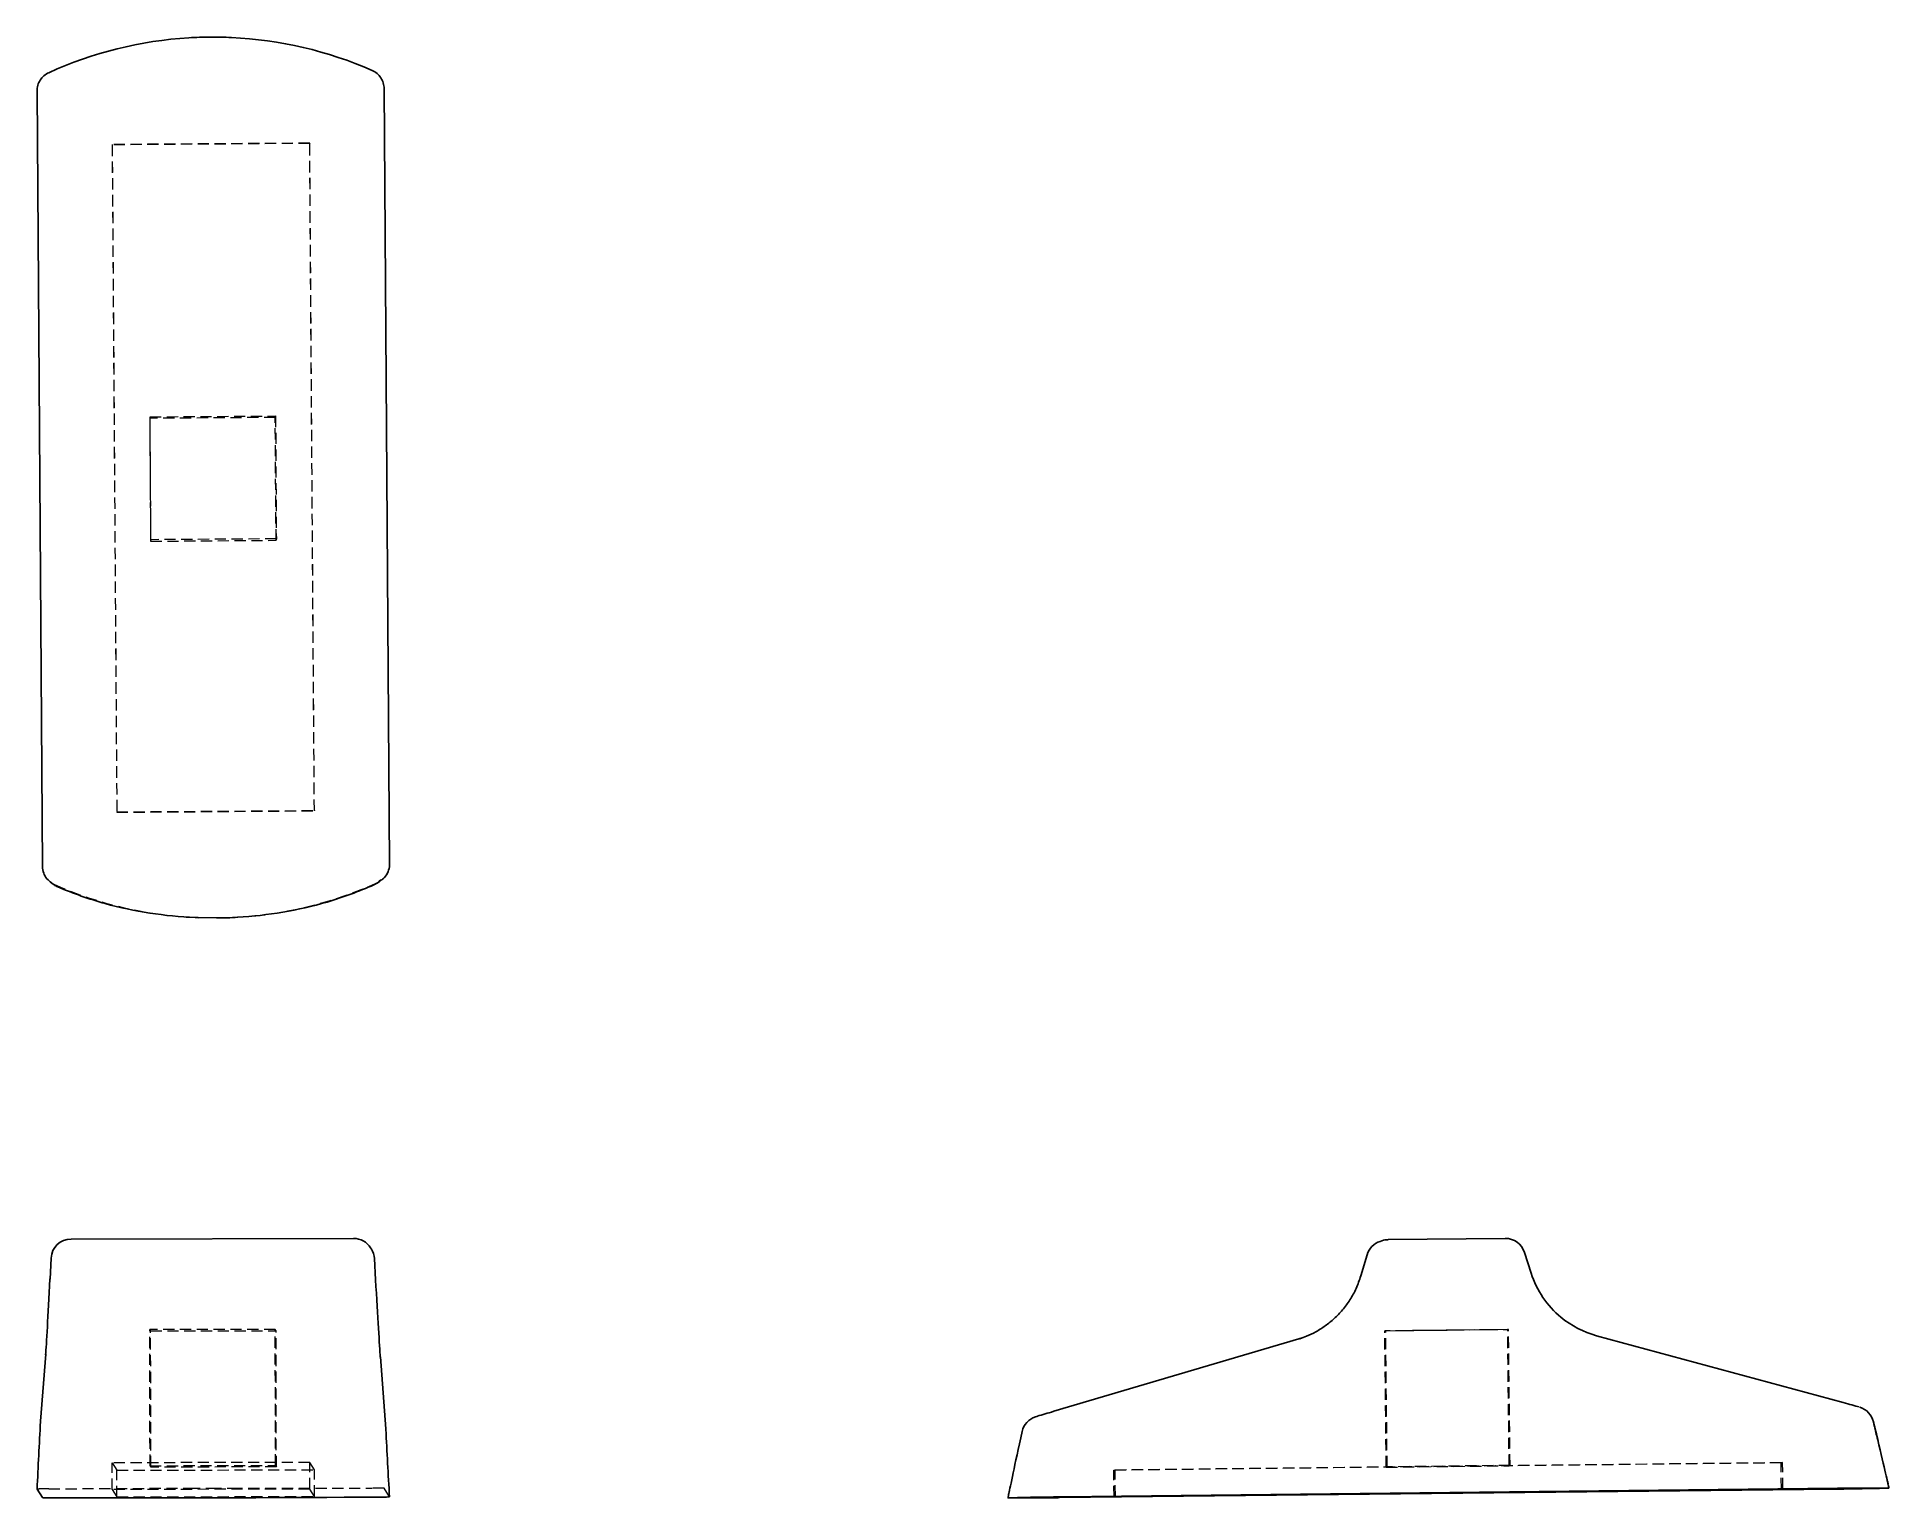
# Model space of a CAD drawing. Header units: millimetres. Extents: x 63 to 273, y 42 to 208.
import ezdxf

# ---------------------------------------------------------------- set-up
doc = ezdxf.new("R2010")
doc.units = ezdxf.units.MM
doc.linetypes.add('HIDDEN', pattern=[1.905, 1.27, -0.635])

msp = doc.modelspace()

# ---------------------------------------------------------------- linework, layer by layer
at = {"color": 7, "linetype": 'Continuous', "lineweight": 25}
for p, q in [((63.02, 201.86), (63.63, 113.95)), ((102.98, 114.22), (102.37, 202.13)), ((64.63, 112.08), (65.03, 111.81)), ((101.5, 112.02), (101.93, 112.29)), ((80.94, 108.15), (80.97, 108.16)), ((80.97, 108.15), (81.29, 108.13)), ((83.35, 108.1), (81.28, 108.14)), ((85.41, 108.16), (85.73, 108.18)), ((98.9, 71.77), (66.88, 71.7)), ((215.5, 71.51), (215.28, 71.44)), ((229.48, 71.77), (216.19, 71.63)), ((64.49, 67.17), (64.61, 69.54)), ((100.92, 70.57), (100.83, 70.71)), ((101.4, 67.09), (101.27, 69.48)), ((213.1, 67.53), (213.81, 69.92)), ((232.42, 67.82), (231.67, 70.19)), ((206.09, 60.37), (178.3, 52.17)), ((206.44, 60.49), (206.09, 60.37)), ((267.8, 53.16), (239.83, 60.74)), ((64, 58.65), (63.41, 51.07)), ((63.99, 58.58), (64.01, 58.64)), ((102.56, 50.17), (101.94, 58.36)), ((63.41, 51.07), (63.4, 51.01)), ((176.37, 51.6), (176.2, 51.55)), ((176.44, 51.62), (176.37, 51.6)), ((102.56, 50.17), (102.56, 50.12)), ((63.02, 43.35), (63.63, 42.38)), ((173.19, 42.83), (173.18, 42.78)), ((266.86, 43.35), (178.95, 42.38)), ((179.22, 42.47), (267.13, 43.44)), ((260.79, 43.3), (185.13, 42.46)), ((185.13, 42.46), (185.28, 42.52)), ((185.28, 42.52), (260.95, 43.35)), ((260.95, 43.35), (260.79, 43.3)), ((260.79, 43.3), (260.79, 43.35))]:
    msp.add_line(p, q, dxfattribs=at)
at = {"color": 7, "linetype": 'HIDDEN', "lineweight": 18}
for p, q in [((93.93, 195.92), (71.53, 195.76)), ((71.54, 195.79), (71.53, 195.76)), ((71.53, 195.76), (72.06, 120.09)), ((93.94, 195.95), (71.54, 195.79)), ((71.54, 195.79), (72.06, 120.13)), ((93.94, 195.95), (93.93, 195.92)), ((94.46, 120.25), (93.93, 195.92)), ((94.46, 120.28), (93.94, 195.95)), ((75.83, 164.92), (75.8, 164.75)), ((90.02, 164.85), (75.8, 164.75)), ((75.8, 164.75), (75.89, 150.82)), ((75.83, 164.92), (90.06, 165.02)), ((75.93, 150.99), (75.83, 164.92)), ((90.06, 165.02), (90.02, 164.85)), ((90.12, 150.92), (90.02, 164.85)), ((90.06, 165.02), (90.15, 151.09)), ((75.93, 150.99), (75.89, 150.82)), ((75.89, 150.82), (90.12, 150.92)), ((90.15, 151.09), (75.93, 150.99)), ((90.15, 151.09), (90.12, 150.92)), ((72.06, 120.13), (94.46, 120.28)), ((72.06, 120.09), (94.46, 120.25)), ((72.06, 120.13), (72.06, 120.09)), ((94.46, 120.28), (94.46, 120.25)), ((81.28, 108.14), (80.94, 108.15)), ((90.02, 61.46), (75.8, 61.43)), ((75.8, 61.43), (75.89, 61.28)), ((75.83, 46), (75.8, 61.43)), ((75.89, 61.28), (90.12, 61.31)), ((75.93, 45.84), (75.89, 61.28)), ((90.06, 46.03), (90.02, 61.46)), ((90.12, 61.31), (90.02, 61.46)), ((90.15, 45.87), (90.12, 61.31)), ((229.75, 61.43), (215.82, 61.28)), ((215.82, 61.28), (215.92, 61.31)), ((215.99, 45.84), (215.82, 61.28)), ((215.92, 61.31), (229.85, 61.46)), ((216.09, 45.87), (215.92, 61.31)), ((229.85, 61.46), (229.75, 61.43)), ((229.92, 46), (229.75, 61.43)), ((230.02, 46.03), (229.85, 61.46)), ((206.19, 60.39), (206.42, 60.47)), ((176.2, 51.55), (176.27, 51.57)), ((93.93, 46.38), (71.53, 46.33)), ((71.53, 46.33), (72.06, 45.49)), ((71.54, 43.3), (71.53, 46.33)), ((93.94, 43.35), (93.93, 46.38)), ((94.46, 45.54), (93.93, 46.38)), ((260.76, 46.33), (185.09, 45.49)), ((185.25, 45.54), (260.92, 46.38)), ((260.92, 46.38), (260.76, 46.33)), ((260.79, 43.35), (260.76, 46.33)), ((260.95, 43.35), (260.92, 46.38)), ((72.06, 45.49), (94.46, 45.54)), ((72.06, 42.46), (72.06, 45.49)), ((75.83, 46), (90.06, 46.03)), ((75.93, 45.84), (75.83, 46)), ((90.15, 45.87), (75.93, 45.84)), ((90.06, 46.03), (90.15, 45.87)), ((94.46, 42.52), (94.46, 45.54)), ((185.09, 45.49), (185.25, 45.54)), ((185.13, 42.46), (185.09, 45.49)), ((185.28, 42.52), (185.25, 45.54)), ((215.99, 45.84), (229.92, 46)), ((216.09, 45.87), (215.99, 45.84)), ((230.02, 46.03), (216.09, 45.87)), ((229.92, 46), (230.02, 46.03)), ((93.94, 43.35), (71.54, 43.3)), ((71.54, 43.3), (72.06, 42.46)), ((72.06, 42.46), (94.46, 42.52)), ((94.46, 42.52), (93.94, 43.35)), ((102.98, 42.47), (102.37, 43.44)), ((272.9, 43.85), (272.87, 43.98)), ((272.98, 43.46), (272.97, 43.49))]:
    msp.add_line(p, q, dxfattribs=at)
at = {"color": 7, "linetype": 'HIDDEN', "lineweight": 18, "flags": 128}
for points in [[(64.35, 43.38), (66.24, 43.39), (68.17, 43.4), (70.13, 43.41), (72.11, 43.42), (74.12, 43.43), (76.15, 43.44), (78.19, 43.45), (80.24, 43.45)], [(80.24, 43.45), (80.54, 43.46), (80.84, 43.46), (81.14, 43.46), (81.45, 43.46), (81.75, 43.46), (82.05, 43.46), (82.35, 43.46), (82.65, 43.46)], [(82.65, 43.46), (82.95, 43.46), (83.25, 43.46), (83.56, 43.46), (83.86, 43.46), (84.16, 43.46), (84.46, 43.46), (84.76, 43.46), (85.06, 43.47)], [(85.06, 43.47), (87.12, 43.47), (89.16, 43.47), (91.19, 43.47), (93.21, 43.47), (95.2, 43.47), (97.17, 43.47), (99.1, 43.46), (101.01, 43.46)]]:
    msp.add_lwpolyline(points, dxfattribs=at)
at = {"color": 7, "linetype": 'Continuous', "lineweight": 25, "flags": 128}
for points in [[(80.94, 42.35), (78.88, 42.35), (76.84, 42.35), (74.81, 42.35), (72.79, 42.35), (70.8, 42.35), (68.83, 42.35), (66.9, 42.35), (64.99, 42.36)], [(85.76, 42.36), (85.46, 42.36), (85.16, 42.36), (84.86, 42.36), (84.55, 42.36), (84.25, 42.36), (83.95, 42.36), (83.65, 42.36), (83.35, 42.36)], [(101.65, 42.44), (99.76, 42.43), (97.83, 42.42), (95.87, 42.4), (93.89, 42.39), (91.88, 42.38), (89.85, 42.38), (87.81, 42.37), (85.76, 42.36)], [(272.98, 43.46), (272.98, 43.46), (272.98, 43.46), (272.98, 43.46), (272.97, 43.46), (272.96, 43.46), (272.96, 43.46), (272.94, 43.46), (272.93, 43.47)]]:
    msp.add_lwpolyline(points, dxfattribs=at)
at = {"color": 7, "linetype": 'Continuous', "lineweight": 25}
for centre, radius, start, end in [((82.96, 163.08), 44.9, 93.4777, 114.4898), ((82.96, 163.08), 44.9, 90.3984, 93.4778), ((82.96, 163.08), 44.9, 87.319, 90.3984), ((82.96, 163.08), 44.9, 66.3074, 87.319), ((83.04, 153), 44.9, 270.3984, 273.4778), ((66.88, 69.43), 2.27, 90.1314, 177.1255), ((98.91, 69.5), 2.27, 32.2518, 90.1316), ((215.99, 69.28), 2.27, 108.2792, 163.5448), ((216.21, 69.36), 2.27, 90.6336, 108.2792), ((229.5, 69.5), 2.27, 17.7063, 90.6331), ((99, 69.36), 2.27, 3.2388, 32.2518), ((269.01, 50.46), 2.27, 13.3629, 72.936), ((176.92, 49.39), 2.27, 108.2794, 167.44), ((173.19, 41.67), 0.687, 90.971, 97.7976), ((174.68, 249.62), 207.27, 269.5755, 270.608), ((180.17, -208.21), 250.67, 90.6928, 91.5974), ((265.91, 294.03), 250.67, 270.6928, 271.5974), ((271.4, -163.8), 207.27, 89.5755, 90.608), ((272.89, 44.14), 0.687, 270.971, 277.7978)]:
    msp.add_arc(centre, radius, start, end, dxfattribs=at)
at = {"color": 7, "linetype": 'HIDDEN', "lineweight": 18}
for start, end in [(246.3074, 267.319), (273.4777, 294.4898)]:
    msp.add_arc((83.04, 153), 44.9, start, end, dxfattribs=at)
at = {"color": 7, "linetype": 'Continuous', "lineweight": 25}
for centre, major_axis, ratio, start_param, end_param in [((64.59, 71.12), (0.65, 12.98), 0.007513, 3.406499, 4.403733), ((101.28, 70.76), (-0.71, 12.98), 0.006355, 1.857363, 2.854598), ((228.47, 63.75), (42.76, -11.58), 0.003882, 0.278115, 0.404484), ((79.96, 375.1), (40.82, 813.46), 0.000394, 1.980601, 1.99089), ((217.15, 63.62), (42.49, 12.53), 0.000228, 2.724186, 2.850555), ((228.28, 225.05), (-44.64, 181.34), 0.001666, 3.195471, 3.425718), ((84.56, 375), (-44.43, 813.27), 0.000333, 4.291138, 4.301427), ((213.77, 224.89), (40.61, 182.28), 0.001435, 2.858454, 3.0887)]:
    msp.add_ellipse(centre, major_axis=major_axis, ratio=ratio, start_param=start_param, end_param=end_param, dxfattribs=at)
for points, knots in [([(64.35, 203.94), (64.15, 203.85), (63.97, 203.73), (63.64, 203.45), (63.49, 203.28), (63.26, 202.91), (63.17, 202.71), (63.05, 202.3), (63.02, 202.08), (63.02, 201.86)], [0, 0, 0, 0, 0.25, 0.25, 0.5, 0.5, 0.75, 0.75, 1, 1, 1, 1]), ([(102.37, 202.13), (102.37, 202.35), (102.33, 202.56), (102.21, 202.98), (102.11, 203.18), (101.87, 203.54), (101.73, 203.71), (101.4, 203.99), (101.21, 204.11), (101.01, 204.2)], [0, 0, 0, 0, 0.25, 0.25, 0.5, 0.5, 0.75, 0.75, 1, 1, 1, 1]), ([(63.63, 113.95), (63.66, 113.69), (63.72, 113.18), (64.09, 112.52), (64.47, 112.23), (64.64, 112.09)], [0, 0, 0, 0, 0.348298, 0.696506, 1, 1, 1, 1]), ([(101.91, 112.32), (102.04, 112.39), (102.39, 112.6), (102.77, 113.17), (102.96, 113.76), (102.98, 114.12), (102.98, 114.22)], [0, 0, 0, 0, 0.196246, 0.53125, 0.863567, 1, 1, 1, 1]), ([(65.39, 111.62), (65.23, 111.69), (65.01, 111.78), (64.86, 111.96), (64.82, 112.01)], [0, 0, 0, 0, 0.73791, 1, 1, 1, 1]), ([(101.95, 112.43), (101.88, 112.34), (101.68, 112.09), (101.39, 111.95), (101.22, 111.87)], [0, 0, 0, 0, 0.379398, 1, 1, 1, 1]), ([(206.18, 60.4), (206.43, 60.49), (207.07, 60.7), (208.04, 61.18), (209.1, 61.85), (210.12, 62.68), (211.06, 63.66), (211.9, 64.81), (212.62, 66.1), (212.94, 67.05), (213.1, 67.53)], [0, 0, 0, 0, 0.076915, 0.192709, 0.313855, 0.440359, 0.572224, 0.70945, 0.852042, 1, 1, 1, 1]), ([(239.83, 60.74), (238.36, 61.14), (235.12, 62.81), (233.04, 65.88), (232.42, 67.82)], [0.2755869, 0.2755869, 0.2755869, 0.2755869, 0.7029733, 1.2728217, 1.2728217, 1.2728217, 1.2728217]), ([(271.81, 48.51), (271.74, 48.8), (271.55, 49.57), (271.35, 50.42), (271.23, 50.94)], [0, 0, 0, 0, 0.38164, 1, 1, 1, 1]), ([(272.89, 43.89), (272.86, 44.01), (272.83, 44.16), (272.77, 44.42), (272.76, 44.46)], [0, 0, 0, 0, 0.839389, 1, 1, 1, 1]), ([(63.63, 42.38), (63.63, 42.37), (63.67, 42.37), (63.79, 42.37), (63.89, 42.37), (64.13, 42.36), (64.27, 42.36), (64.6, 42.36), (64.79, 42.36), (64.99, 42.36)], [0, 0, 0, 0, 0.25, 0.25, 0.5, 0.5, 0.75, 0.75, 1, 1, 1, 1]), ([(83.35, 42.36), (83.15, 42.36), (82.75, 42.35), (82.14, 42.35), (81.54, 42.35), (81.14, 42.35), (80.94, 42.35)], [0, 0, 0, 0, 0.250023, 0.5, 0.749977, 1, 1, 1, 1]), ([(101.65, 42.44), (101.85, 42.44), (102.03, 42.44), (102.36, 42.45), (102.51, 42.45), (102.74, 42.45), (102.83, 42.46), (102.95, 42.46), (102.98, 42.46), (102.98, 42.47)], [0, 0, 0, 0, 0.25, 0.25, 0.5, 0.5, 0.75, 0.75, 1, 1, 1, 1]), ([(173.1, 42.36), (173.1, 42.36), (173.1, 42.36), (173.13, 42.53), (173.17, 42.7), (173.2, 42.87)], [-0.00151172, -0.00151172, -0.00151172, -0.00151172, 0, 0, 0.07616505, 0.07616505, 0.07616505, 0.07616505]), ([(173.1, 42.36), (173.1, 42.36), (173.1, 42.35), (173.11, 42.35), (173.12, 42.35), (173.14, 42.35), (173.15, 42.35)], [0, 0, 0, 0, 0.250023, 0.5, 0.749977, 1, 1, 1, 1]), ([(178.95, 42.38), (178.73, 42.37), (178.51, 42.37), (178.1, 42.37), (177.9, 42.37), (177.53, 42.36), (177.37, 42.36), (177.09, 42.36), (176.97, 42.36), (176.88, 42.36)], [0, 0, 0, 0, 0.25, 0.25, 0.5, 0.5, 0.75, 0.75, 1, 1, 1, 1]), ([(177.14, 42.44), (177.23, 42.44), (177.35, 42.44), (177.63, 42.45), (177.8, 42.45), (178.16, 42.45), (178.37, 42.46), (178.78, 42.46), (179, 42.46), (179.22, 42.47)], [0, 0, 0, 0, 0.25, 0.25, 0.5, 0.5, 0.75, 0.75, 1, 1, 1, 1]), ([(268.94, 43.38), (268.85, 43.37), (268.73, 43.37), (268.45, 43.37), (268.28, 43.37), (267.91, 43.36), (267.71, 43.36), (267.3, 43.35), (267.08, 43.35), (266.86, 43.35)], [0, 0, 0, 0, 0.25, 0.25, 0.5, 0.5, 0.75, 0.75, 1, 1, 1, 1]), ([(267.13, 43.44), (267.35, 43.44), (267.56, 43.44), (267.98, 43.45), (268.18, 43.45), (268.54, 43.45), (268.71, 43.46), (268.99, 43.46), (269.11, 43.46), (269.2, 43.46)], [0, 0, 0, 0, 0.25, 0.25, 0.5, 0.5, 0.75, 0.75, 1, 1, 1, 1]), ([(272.97, 43.49), (272.95, 43.58), (272.93, 43.7), (272.9, 43.82), (272.9, 43.85)], [0, 0, 0, 0, 0.720338, 1, 1, 1, 1]), ([(272.98, 43.46), (272.97, 43.48), (272.96, 43.53), (272.92, 43.72), (272.9, 43.82)], [0, 0, 0, 0, 0.501457, 1, 1, 1, 1])]:
    msp.add_open_spline(points, degree=3, knots=knots, dxfattribs=at)
at = {"color": 7, "linetype": 'HIDDEN', "lineweight": 18}
for points, knots in [([(64.64, 112.09), (64.67, 112.07), (64.77, 111.98), (64.89, 111.92), (64.99, 111.88)], [0, 0, 0, 0, 0.2281161, 1, 1, 1, 1]), ([(174.69, 49.82), (174.57, 49.3), (174.39, 48.45), (174.22, 47.68), (174.16, 47.38)], [0, 0, 0, 0, 0.6183785, 1, 1, 1, 1]), ([(64.35, 43.38), (64.15, 43.37), (63.97, 43.37), (63.64, 43.37), (63.49, 43.37), (63.26, 43.36), (63.17, 43.36), (63.05, 43.35), (63.02, 43.35), (63.02, 43.35)], [0, 0, 0, 0, 0.25, 0.25, 0.5, 0.5, 0.75, 0.75, 1, 1, 1, 1]), ([(102.37, 43.44), (102.37, 43.44), (102.33, 43.44), (102.21, 43.45), (102.11, 43.45), (101.87, 43.45), (101.73, 43.46), (101.4, 43.46), (101.21, 43.46), (101.01, 43.46)], [0, 0, 0, 0, 0.25, 0.25, 0.5, 0.5, 0.75, 0.75, 1, 1, 1, 1]), ([(173.17, 42.71), (173.15, 42.61), (173.12, 42.42), (173.1, 42.38), (173.1, 42.35)], [0, 0, 0, 0, 0.498542, 1, 1, 1, 1]), ([(173.29, 43.34), (173.29, 43.3), (173.24, 43.07), (173.21, 42.94), (173.19, 42.83)], [0, 0, 0, 0, 0.161019, 1, 1, 1, 1])]:
    msp.add_open_spline(points, degree=3, knots=knots, dxfattribs=at)
at = {"color": 7, "linetype": 'Continuous', "lineweight": 25}
for points in [[(65.39, 111.62), (67.13, 110.88), (68.92, 110.25), (70.74, 109.73)], [(95.9, 109.91), (97.71, 110.45), (99.49, 111.1), (101.22, 111.87)], [(70.74, 109.73), (74.06, 108.83), (77.49, 108.3), (80.94, 108.15)], [(85.76, 108.18), (89.2, 108.38), (92.61, 108.96), (95.9, 109.91)]]:
    msp.add_open_spline(points, degree=3, dxfattribs=at)

doc.saveas('drawing.dxf')
